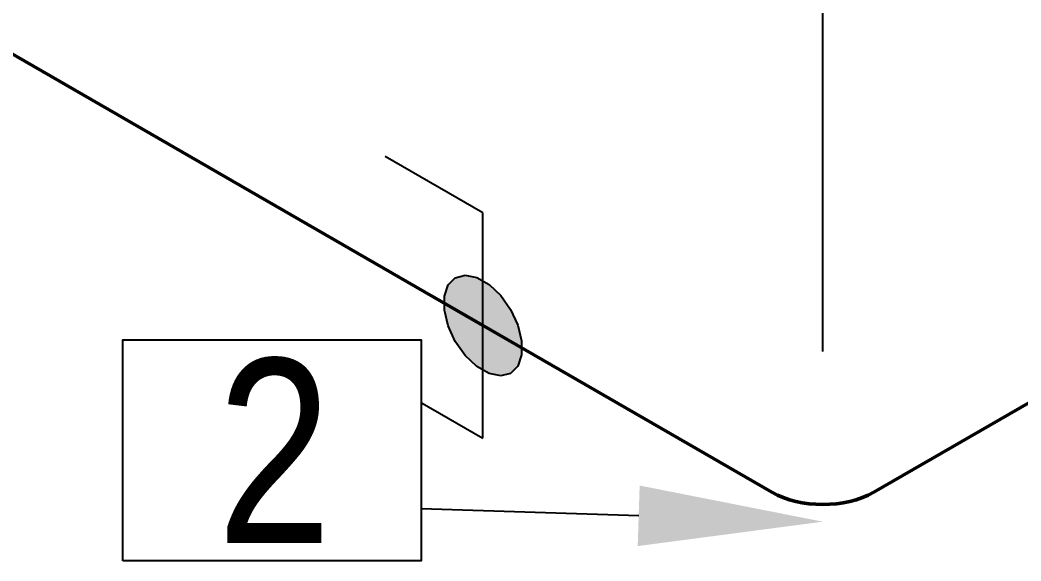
# Model space of a CAD drawing. Header units: millimetres. Extents: x 0 to 594, y 0 to 420.
# Drawn here: x 309.61 to 323.19, y 183 to 190.34 of the extents above; entities that cross this region are included whole.
import ezdxf
from ezdxf import colors
from ezdxf.entities.mleader import LeaderData, LeaderLine
from ezdxf.enums import TextEntityAlignment as Align
from ezdxf.math import Vec2, Vec3

# ---------------------------------------------------------------- set-up
doc = ezdxf.new("R2010")
doc.units = ezdxf.units.MM
doc.header["$LTSCALE"] = 0.25
for name, color, linetype in [('용접', 1, 'Continuous'), ('주석', 7, 'Continuous'), ('치수', 1, 'Continuous')]:
    doc.layers.add(name, color=color, linetype=linetype)
doc.layers.add('파이프 작은 보어', color=30, linetype='Continuous', lineweight=50)
doc.styles.add('AdskIsoAnnotation', font='arial.ttf', dxfattribs={"width": 0.8, "height": 1})
doc.styles.add('AdskIsoMetric', font='arial.ttf', dxfattribs={"width": 0.8, "height": 2.5})
doc.styles.add('AdskIsoMetric-30', font='arial.ttf', dxfattribs={"width": 0.8, "height": 2.5})
doc.styles.add('AdskIsoMetric30', font='arial.ttf', dxfattribs={"width": 0.8, "oblique": 30, "height": 2.5})
doc.styles.get("Standard").update_dxf_attribs({"font": 'arial.ttf'})
doc.dimstyles.new('AdskIsoMetric', dxfattribs={"dimtxt": 2.5, "dimasz": 2.5, "dimexe": 1, "dimexo": 2, "dimgap": 0.8, "dimtad": 1, "dimdec": 0, "dimrnd": 1, "dimzin": 0, "dimdsep": 46, "dimtxsty": 'AdskIsoMetric', "dimcen": 0, "dimclrt": 7, "dimadec": 0, "dimazin": 0, "dimtfac": 1, "dimtdec": 0, "dimtmove": 1, "dimatfit": 3, "dimfxl": 0, "dimfrac": 2, "dimtolj": 1, "dimtzin": 0, "dimarcsym": 0})

# ---------------------------------------------------------------- blocks, each defined once
blk = doc.blocks.new('*D88')
at = {"layer": 'Defpoints', "color": 0}
for p in [(238.336, 245.971), (238.336, 230.971), (320.5, 183.533)]:
    blk.add_point(p, dxfattribs=at)
at = {"layer": '치수', "color": 0, "lineweight": -2}
for p, q in [((238.336, 233.28), (238.336, 247.125)), ((318.335, 199.783), (240.501, 244.721)), ((320.5, 185.843), (320.5, 199.688))]:
    blk.add_line(p, q, dxfattribs=at)
at = {"layer": '치수', "color": 0}
for points in [[(240.709, 245.082), (240.293, 244.36), (238.336, 245.971)], [(318.543, 200.144), (318.126, 199.423), (320.5, 198.533)]]:
    blk.add_solid(points, dxfattribs=at)
at = {"layer": '치수', "color": 7, "insert": (279.418, 224.844), "char_height": 2.5, "attachment_point": 5, "rotation": 330, "style": 'AdskIsoMetric-30'}
blk.add_mtext('\\A1;4414', dxfattribs=at)
blk = doc.blocks.new('*D89')
at = {"layer": 'Defpoints', "color": 0}
for p in [(320.5, 198.533), (332.45, 190.433), (320.5, 183.533)]:
    blk.add_point(p, dxfattribs=at)
at = {"layer": '치수', "color": 0, "lineweight": -2}
for p, q in [((332.45, 192.742), (332.45, 206.587)), ((330.284, 204.183), (322.665, 199.783)), ((320.5, 185.843), (320.5, 199.688))]:
    blk.add_line(p, q, dxfattribs=at)
at = {"layer": '치수', "color": 0}
for points in [[(330.076, 204.544), (330.493, 203.822), (332.45, 205.433)], [(322.456, 200.144), (322.873, 199.423), (320.5, 198.533)]]:
    blk.add_solid(points, dxfattribs=at)
at = {"layer": '치수', "color": 7, "insert": (326.475, 204.601), "char_height": 2.5, "attachment_point": 5, "rotation": 30, "style": 'AdskIsoMetric30'}
blk.add_mtext('\\A1;5850', dxfattribs=at)
blk = doc.blocks.new('엘보우-2-Iso2DSkew90')
at = {"color": 0, "linetype": 'ByBlock', "lineweight": -2, "extrusion": (3.51442e-10, -0.816497, -0.57735)}
for p, q in [((-0.691, 0.399), (-5.303, 3.062)), ((5.303, 3.062), (0.691, 0.399))]:
    blk.add_line(p, q, dxfattribs=at)
at = {"linetype": 'ByBlock', "extrusion": (-9.92531e-17, 3.33067e-16, -1)}
blk.add_ellipse((0, 0.798), major_axis=(-0.977, 0), ratio=0.57735, start_param=3.926991, end_param=5.497787, dxfattribs=at)
blk = doc.blocks.new('SocketWeld-1-IsoRight')
blk.add_hatch(color=256).paths.add_polyline_path([(0.00553, 0.03713), (0.00575, 0.03692), (0.00596, 0.03672), (0.00617, 0.03652), (0.00639, 0.03631), (0.0066, 0.03611), (0.00682, 0.0359), (0.00703, 0.0357), (0.00725, 0.03549), (0.00746, 0.03529), (0.00768, 0.03508), (0.00789, 0.03488), (0.00811, 0.03467), (0.00832, 0.03447), (0.00854, 0.03427), (0.00875, 0.03406), (0.00897, 0.03386), (0.00918, 0.03365), (0.0094, 0.03345), (0.00961, 0.03324), (0.00982, 0.03304), (0.01004, 0.03283), (0.01025, 0.03263), (0.01047, 0.03243), (0.01068, 0.03222), (0.0109, 0.03202), (0.01111, 0.03181), (0.01133, 0.03161), (0.01154, 0.0314), (0.01176, 0.0312), (0.01197, 0.03099), (0.01219, 0.03079), (0.0124, 0.03058), (0.01262, 0.03038), (0.01283, 0.03018), (0.01305, 0.02997), (0.01326, 0.02977), (0.01347, 0.02956), (0.01369, 0.02936), (0.0139, 0.02915), (0.01412, 0.02895), (0.01433, 0.02874), (0.01455, 0.02854), (0.01476, 0.02834), (0.01498, 0.02813), (0.01519, 0.02793), (0.01541, 0.02772), (0.01562, 0.02752), (0.01584, 0.02731), (0.01605, 0.02711), (0.01605, 0.02711), (0.01623, 0.02685), (0.01642, 0.02659), (0.0166, 0.02633), (0.01678, 0.02607), (0.01696, 0.02581), (0.01715, 0.02556), (0.01733, 0.0253), (0.01751, 0.02504), (0.01769, 0.02478), (0.01788, 0.02452), (0.01806, 0.02426), (0.01824, 0.024), (0.01843, 0.02375), (0.01861, 0.02349), (0.01879, 0.02323), (0.01897, 0.02297), (0.01916, 0.02271), (0.01934, 0.02245), (0.01952, 0.02219), (0.0197, 0.02193), (0.01989, 0.02168), (0.02007, 0.02142), (0.02025, 0.02116), (0.02043, 0.0209), (0.02062, 0.02064), (0.0208, 0.02038), (0.02098, 0.02012), (0.02116, 0.01987), (0.02135, 0.01961), (0.02153, 0.01935), (0.02171, 0.01909), (0.0219, 0.01883), (0.02208, 0.01857), (0.02226, 0.01831), (0.02244, 0.01806), (0.02263, 0.0178), (0.02281, 0.01754), (0.02299, 0.01728), (0.02317, 0.01702), (0.02336, 0.01676), (0.02354, 0.0165), (0.02372, 0.01624), (0.0239, 0.01599), (0.02409, 0.01573), (0.02427, 0.01547), (0.02445, 0.01521), (0.02463, 0.01495), (0.02482, 0.01469), (0.025, 0.01443), (0.025, 0.01443), (0.02513, 0.01415), (0.02527, 0.01386), (0.0254, 0.01357), (0.02553, 0.01328), (0.02566, 0.013), (0.0258, 0.01271), (0.02593, 0.01242), (0.02606, 0.01213), (0.02619, 0.01185), (0.02633, 0.01156), (0.02646, 0.01127), (0.02659, 0.01098), (0.02672, 0.0107), (0.02686, 0.01041), (0.02699, 0.01012), (0.02712, 0.00983), (0.02726, 0.00955), (0.02739, 0.00926), (0.02752, 0.00897), (0.02765, 0.00868), (0.02779, 0.0084), (0.02792, 0.00811), (0.02805, 0.00782), (0.02818, 0.00753), (0.02832, 0.00725), (0.02845, 0.00696), (0.02858, 0.00667), (0.02872, 0.00638), (0.02885, 0.0061), (0.02898, 0.00581), (0.02911, 0.00552), (0.02925, 0.00523), (0.02938, 0.00495), (0.02951, 0.00466), (0.02964, 0.00437), (0.02978, 0.00408), (0.02991, 0.0038), (0.03004, 0.00351), (0.03017, 0.00322), (0.03031, 0.00293), (0.03044, 0.00265), (0.03057, 0.00236), (0.03071, 0.00207), (0.03084, 0.00178), (0.03097, 0.0015), (0.0311, 0.00121), (0.03124, 0.00092), (0.03137, 0.00063), (0.0315, 0.00035), (0.0315, 0.00035), (0.03157, 0.00006), (0.03164, -0.00023), (0.03171, -0.00052), (0.03178, -0.00081), (0.03185, -0.00109), (0.03192, -0.00138), (0.03199, -0.00167), (0.03206, -0.00196), (0.03213, -0.00225), (0.0322, -0.00254), (0.03227, -0.00282), (0.03234, -0.00311), (0.03241, -0.0034), (0.03248, -0.00369), (0.03255, -0.00398), (0.03262, -0.00426), (0.03269, -0.00455), (0.03276, -0.00484), (0.03283, -0.00513), (0.0329, -0.00542), (0.03297, -0.00571), (0.03304, -0.00599), (0.03311, -0.00628), (0.03318, -0.00657), (0.03325, -0.00686), (0.03332, -0.00715), (0.03339, -0.00743), (0.03346, -0.00772), (0.03352, -0.00801), (0.03359, -0.0083), (0.03366, -0.00859), (0.03373, -0.00888), (0.0338, -0.00916), (0.03387, -0.00945), (0.03394, -0.00974), (0.03401, -0.01003), (0.03408, -0.01032), (0.03415, -0.0106), (0.03422, -0.01089), (0.03429, -0.01118), (0.03436, -0.01147), (0.03443, -0.01176), (0.0345, -0.01205), (0.03457, -0.01233), (0.03464, -0.01262), (0.03471, -0.01291), (0.03478, -0.0132), (0.03485, -0.01349), (0.03492, -0.01377), (0.03492, -0.01377), (0.03492, -0.01404), (0.03492, -0.0143), (0.03492, -0.01456), (0.03492, -0.01482), (0.03492, -0.01508), (0.03492, -0.01534), (0.03492, -0.0156), (0.03492, -0.01586), (0.03492, -0.01612), (0.03492, -0.01638), (0.03492, -0.01664), (0.03492, -0.0169), (0.03492, -0.01716), (0.03492, -0.01742), (0.03492, -0.01768), (0.03492, -0.01795), (0.03492, -0.01821), (0.03492, -0.01847), (0.03492, -0.01873), (0.03492, -0.01899), (0.03492, -0.01925), (0.03492, -0.01951), (0.03492, -0.01977), (0.03492, -0.02003), (0.03492, -0.02029), (0.03492, -0.02055), (0.03492, -0.02081), (0.03492, -0.02107), (0.03492, -0.02133), (0.03492, -0.02159), (0.03492, -0.02186), (0.03492, -0.02212), (0.03492, -0.02238), (0.03492, -0.02264), (0.03492, -0.0229), (0.03492, -0.02316), (0.03492, -0.02342), (0.03492, -0.02368), (0.03492, -0.02394), (0.03492, -0.0242), (0.03492, -0.02446), (0.03492, -0.02472), (0.03492, -0.02498), (0.03492, -0.02524), (0.03492, -0.0255), (0.03492, -0.02577), (0.03492, -0.02603), (0.03492, -0.02629), (0.03492, -0.02655), (0.03492, -0.02655), (0.03485, -0.02676), (0.03478, -0.02696), (0.03471, -0.02717), (0.03464, -0.02738), (0.03457, -0.02759), (0.0345, -0.02779), (0.03443, -0.028), (0.03436, -0.02821), (0.03429, -0.02842), (0.03422, -0.02862), (0.03415, -0.02883), (0.03408, -0.02904), (0.03401, -0.02925), (0.03394, -0.02945), (0.03387, -0.02966), (0.0338, -0.02987), (0.03373, -0.03008), (0.03366, -0.03028), (0.03359, -0.03049), (0.03352, -0.0307), (0.03346, -0.03091), (0.03339, -0.03112), (0.03332, -0.03132), (0.03325, -0.03153), (0.03318, -0.03174), (0.03311, -0.03195), (0.03304, -0.03215), (0.03297, -0.03236), (0.0329, -0.03257), (0.03283, -0.03278), (0.03276, -0.03298), (0.03269, -0.03319), (0.03262, -0.0334), (0.03255, -0.03361), (0.03248, -0.03381), (0.03241, -0.03402), (0.03234, -0.03423), (0.03227, -0.03444), (0.0322, -0.03465), (0.03213, -0.03485), (0.03206, -0.03506), (0.03199, -0.03527), (0.03192, -0.03548), (0.03185, -0.03568), (0.03178, -0.03589), (0.03171, -0.0361), (0.03164, -0.03631), (0.03157, -0.03651), (0.0315, -0.03672), (0.0315, -0.03672), (0.03137, -0.03686), (0.03124, -0.03699), (0.0311, -0.03712), (0.03097, -0.03726), (0.03084, -0.03739), (0.03071, -0.03753), (0.03057, -0.03766), (0.03044, -0.0378), (0.03031, -0.03793), (0.03017, -0.03806), (0.03004, -0.0382), (0.02991, -0.03833), (0.02978, -0.03847), (0.02964, -0.0386), (0.02951, -0.03874), (0.02938, -0.03887), (0.02925, -0.039), (0.02911, -0.03914), (0.02898, -0.03927), (0.02885, -0.03941), (0.02872, -0.03954), (0.02858, -0.03968), (0.02845, -0.03981), (0.02832, -0.03994), (0.02818, -0.04008), (0.02805, -0.04021), (0.02792, -0.04035), (0.02779, -0.04048), (0.02765, -0.04062), (0.02752, -0.04075), (0.02739, -0.04088), (0.02726, -0.04102), (0.02712, -0.04115), (0.02699, -0.04129), (0.02686, -0.04142), (0.02672, -0.04156), (0.02659, -0.04169), (0.02646, -0.04182), (0.02633, -0.04196), (0.02619, -0.04209), (0.02606, -0.04223), (0.02593, -0.04236), (0.0258, -0.0425), (0.02566, -0.04263), (0.02553, -0.04276), (0.0254, -0.0429), (0.02527, -0.04303), (0.02513, -0.04317), (0.025, -0.0433), (0.025, -0.0433), (0.02482, -0.04335), (0.02463, -0.0434), (0.02445, -0.04344), (0.02427, -0.04349), (0.02409, -0.04354), (0.0239, -0.04359), (0.02372, -0.04364), (0.02354, -0.04368), (0.02336, -0.04373), (0.02317, -0.04378), (0.02299, -0.04383), (0.02281, -0.04387), (0.02263, -0.04392), (0.02244, -0.04397), (0.02226, -0.04402), (0.02208, -0.04407), (0.0219, -0.04411), (0.02171, -0.04416), (0.02153, -0.04421), (0.02135, -0.04426), (0.02116, -0.0443), (0.02098, -0.04435), (0.0208, -0.0444), (0.02062, -0.04445), (0.02043, -0.0445), (0.02025, -0.04454), (0.02007, -0.04459), (0.01989, -0.04464), (0.0197, -0.04469), (0.01952, -0.04473), (0.01934, -0.04478), (0.01916, -0.04483), (0.01897, -0.04488), (0.01879, -0.04493), (0.01861, -0.04497), (0.01843, -0.04502), (0.01824, -0.04507), (0.01806, -0.04512), (0.01788, -0.04516), (0.01769, -0.04521), (0.01751, -0.04526), (0.01733, -0.04531), (0.01715, -0.04536), (0.01696, -0.0454), (0.01678, -0.04545), (0.0166, -0.0455), (0.01642, -0.04555), (0.01623, -0.04559), (0.01605, -0.04564), (0.01605, -0.04564), (0.01584, -0.0456), (0.01562, -0.04556), (0.01541, -0.04551), (0.01519, -0.04547), (0.01498, -0.04543), (0.01476, -0.04538), (0.01455, -0.04534), (0.01433, -0.04529), (0.01412, -0.04525), (0.0139, -0.04521), (0.01369, -0.04516), (0.01347, -0.04512), (0.01326, -0.04508), (0.01305, -0.04503), (0.01283, -0.04499), (0.01262, -0.04495), (0.0124, -0.0449), (0.01219, -0.04486), (0.01197, -0.04482), (0.01176, -0.04477), (0.01154, -0.04473), (0.01133, -0.04469), (0.01111, -0.04464), (0.0109, -0.0446), (0.01068, -0.04456), (0.01047, -0.04451), (0.01025, -0.04447), (0.01004, -0.04443), (0.00982, -0.04438), (0.00961, -0.04434), (0.0094, -0.0443), (0.00918, -0.04425), (0.00897, -0.04421), (0.00875, -0.04417), (0.00854, -0.04412), (0.00832, -0.04408), (0.00811, -0.04404), (0.00789, -0.04399), (0.00768, -0.04395), (0.00746, -0.04391), (0.00725, -0.04386), (0.00703, -0.04382), (0.00682, -0.04378), (0.0066, -0.04373), (0.00639, -0.04369), (0.00617, -0.04365), (0.00596, -0.0436), (0.00575, -0.04356), (0.00553, -0.04352), (0.00553, -0.04352), (0.00531, -0.04339), (0.00508, -0.04325), (0.00485, -0.04312), (0.00463, -0.04299), (0.0044, -0.04286), (0.00418, -0.04273), (0.00395, -0.0426), (0.00372, -0.04247), (0.0035, -0.04234), (0.00327, -0.04221), (0.00305, -0.04208), (0.00282, -0.04195), (0.0026, -0.04182), (0.00237, -0.04169), (0.00214, -0.04156), (0.00192, -0.04143), (0.00169, -0.0413), (0.00147, -0.04117), (0.00124, -0.04104), (0.00102, -0.04091), (0.00079, -0.04078), (0.00056, -0.04065), (0.00034, -0.04052), (0.00011, -0.04039), (-0.00011, -0.04026), (-0.00034, -0.04013), (-0.00056, -0.04), (-0.00079, -0.03987), (-0.00102, -0.03974), (-0.00124, -0.03961), (-0.00147, -0.03948), (-0.00169, -0.03934), (-0.00192, -0.03921), (-0.00214, -0.03908), (-0.00237, -0.03895), (-0.0026, -0.03882), (-0.00282, -0.03869), (-0.00305, -0.03856), (-0.00327, -0.03843), (-0.0035, -0.0383), (-0.00372, -0.03817), (-0.00395, -0.03804), (-0.00418, -0.03791), (-0.0044, -0.03778), (-0.00463, -0.03765), (-0.00485, -0.03752), (-0.00508, -0.03739), (-0.00531, -0.03726), (-0.00553, -0.03713), (-0.00553, -0.03713), (-0.00575, -0.03692), (-0.00596, -0.03672), (-0.00617, -0.03652), (-0.00639, -0.03631), (-0.0066, -0.03611), (-0.00682, -0.0359), (-0.00703, -0.0357), (-0.00725, -0.03549), (-0.00746, -0.03529), (-0.00768, -0.03508), (-0.00789, -0.03488), (-0.00811, -0.03467), (-0.00832, -0.03447), (-0.00854, -0.03427), (-0.00875, -0.03406), (-0.00897, -0.03386), (-0.00918, -0.03365), (-0.0094, -0.03345), (-0.00961, -0.03324), (-0.00982, -0.03304), (-0.01004, -0.03283), (-0.01025, -0.03263), (-0.01047, -0.03243), (-0.01068, -0.03222), (-0.0109, -0.03202), (-0.01111, -0.03181), (-0.01133, -0.03161), (-0.01154, -0.0314), (-0.01176, -0.0312), (-0.01197, -0.03099), (-0.01219, -0.03079), (-0.0124, -0.03058), (-0.01262, -0.03038), (-0.01283, -0.03018), (-0.01305, -0.02997), (-0.01326, -0.02977), (-0.01347, -0.02956), (-0.01369, -0.02936), (-0.0139, -0.02915), (-0.01412, -0.02895), (-0.01433, -0.02874), (-0.01455, -0.02854), (-0.01476, -0.02834), (-0.01498, -0.02813), (-0.01519, -0.02793), (-0.01541, -0.02772), (-0.01562, -0.02752), (-0.01584, -0.02731), (-0.01605, -0.02711), (-0.01605, -0.02711), (-0.01623, -0.02685), (-0.01642, -0.02659), (-0.0166, -0.02633), (-0.01678, -0.02607), (-0.01696, -0.02581), (-0.01715, -0.02556), (-0.01733, -0.0253), (-0.01751, -0.02504), (-0.01769, -0.02478), (-0.01788, -0.02452), (-0.01806, -0.02426), (-0.01824, -0.024), (-0.01843, -0.02375), (-0.01861, -0.02349), (-0.01879, -0.02323), (-0.01897, -0.02297), (-0.01916, -0.02271), (-0.01934, -0.02245), (-0.01952, -0.02219), (-0.0197, -0.02193), (-0.01989, -0.02168), (-0.02007, -0.02142), (-0.02025, -0.02116), (-0.02043, -0.0209), (-0.02062, -0.02064), (-0.0208, -0.02038), (-0.02098, -0.02012), (-0.02116, -0.01987), (-0.02135, -0.01961), (-0.02153, -0.01935), (-0.02171, -0.01909), (-0.0219, -0.01883), (-0.02208, -0.01857), (-0.02226, -0.01831), (-0.02244, -0.01806), (-0.02263, -0.0178), (-0.02281, -0.01754), (-0.02299, -0.01728), (-0.02317, -0.01702), (-0.02336, -0.01676), (-0.02354, -0.0165), (-0.02372, -0.01624), (-0.0239, -0.01599), (-0.02409, -0.01573), (-0.02427, -0.01547), (-0.02445, -0.01521), (-0.02463, -0.01495), (-0.02482, -0.01469), (-0.025, -0.01443), (-0.025, -0.01443), (-0.02513, -0.01415), (-0.02527, -0.01386), (-0.0254, -0.01357), (-0.02553, -0.01328), (-0.02566, -0.013), (-0.0258, -0.01271), (-0.02593, -0.01242), (-0.02606, -0.01213), (-0.02619, -0.01185), (-0.02633, -0.01156), (-0.02646, -0.01127), (-0.02659, -0.01098), (-0.02672, -0.0107), (-0.02686, -0.01041), (-0.02699, -0.01012), (-0.02712, -0.00983), (-0.02726, -0.00955), (-0.02739, -0.00926), (-0.02752, -0.00897), (-0.02765, -0.00868), (-0.02779, -0.0084), (-0.02792, -0.00811), (-0.02805, -0.00782), (-0.02818, -0.00753), (-0.02832, -0.00725), (-0.02845, -0.00696), (-0.02858, -0.00667), (-0.02872, -0.00638), (-0.02885, -0.0061), (-0.02898, -0.00581), (-0.02911, -0.00552), (-0.02925, -0.00523), (-0.02938, -0.00495), (-0.02951, -0.00466), (-0.02964, -0.00437), (-0.02978, -0.00408), (-0.02991, -0.0038), (-0.03004, -0.00351), (-0.03017, -0.00322), (-0.03031, -0.00293), (-0.03044, -0.00265), (-0.03057, -0.00236), (-0.03071, -0.00207), (-0.03084, -0.00178), (-0.03097, -0.0015), (-0.0311, -0.00121), (-0.03124, -0.00092), (-0.03137, -0.00063), (-0.0315, -0.00035), (-0.0315, -0.00035), (-0.03157, -0.00006), (-0.03164, 0.00023), (-0.03171, 0.00052), (-0.03178, 0.00081), (-0.03185, 0.00109), (-0.03192, 0.00138), (-0.03199, 0.00167), (-0.03206, 0.00196), (-0.03213, 0.00225), (-0.0322, 0.00254), (-0.03227, 0.00282), (-0.03234, 0.00311), (-0.03241, 0.0034), (-0.03248, 0.00369), (-0.03255, 0.00398), (-0.03262, 0.00426), (-0.03269, 0.00455), (-0.03276, 0.00484), (-0.03283, 0.00513), (-0.0329, 0.00542), (-0.03297, 0.00571), (-0.03304, 0.00599), (-0.03311, 0.00628), (-0.03318, 0.00657), (-0.03325, 0.00686), (-0.03332, 0.00715), (-0.03339, 0.00743), (-0.03346, 0.00772), (-0.03352, 0.00801), (-0.03359, 0.0083), (-0.03366, 0.00859), (-0.03373, 0.00888), (-0.0338, 0.00916), (-0.03387, 0.00945), (-0.03394, 0.00974), (-0.03401, 0.01003), (-0.03408, 0.01032), (-0.03415, 0.0106), (-0.03422, 0.01089), (-0.03429, 0.01118), (-0.03436, 0.01147), (-0.03443, 0.01176), (-0.0345, 0.01205), (-0.03457, 0.01233), (-0.03464, 0.01262), (-0.03471, 0.01291), (-0.03478, 0.0132), (-0.03485, 0.01349), (-0.03492, 0.01377), (-0.03492, 0.01377), (-0.03492, 0.01404), (-0.03492, 0.0143), (-0.03492, 0.01456), (-0.03492, 0.01482), (-0.03492, 0.01508), (-0.03492, 0.01534), (-0.03492, 0.0156), (-0.03492, 0.01586), (-0.03492, 0.01612), (-0.03492, 0.01638), (-0.03492, 0.01664), (-0.03492, 0.0169), (-0.03492, 0.01716), (-0.03492, 0.01742), (-0.03492, 0.01768), (-0.03492, 0.01795), (-0.03492, 0.01821), (-0.03492, 0.01847), (-0.03492, 0.01873), (-0.03492, 0.01899), (-0.03492, 0.01925), (-0.03492, 0.01951), (-0.03492, 0.01977), (-0.03492, 0.02003), (-0.03492, 0.02029), (-0.03492, 0.02055), (-0.03492, 0.02081), (-0.03492, 0.02107), (-0.03492, 0.02133), (-0.03492, 0.02159), (-0.03492, 0.02186), (-0.03492, 0.02212), (-0.03492, 0.02238), (-0.03492, 0.02264), (-0.03492, 0.0229), (-0.03492, 0.02316), (-0.03492, 0.02342), (-0.03492, 0.02368), (-0.03492, 0.02394), (-0.03492, 0.0242), (-0.03492, 0.02446), (-0.03492, 0.02472), (-0.03492, 0.02498), (-0.03492, 0.02524), (-0.03492, 0.0255), (-0.03492, 0.02577), (-0.03492, 0.02603), (-0.03492, 0.02629), (-0.03492, 0.02655), (-0.03492, 0.02655), (-0.03485, 0.02676), (-0.03478, 0.02696), (-0.03471, 0.02717), (-0.03464, 0.02738), (-0.03457, 0.02759), (-0.0345, 0.02779), (-0.03443, 0.028), (-0.03436, 0.02821), (-0.03429, 0.02842), (-0.03422, 0.02862), (-0.03415, 0.02883), (-0.03408, 0.02904), (-0.03401, 0.02925), (-0.03394, 0.02945), (-0.03387, 0.02966), (-0.0338, 0.02987), (-0.03373, 0.03008), (-0.03366, 0.03028), (-0.03359, 0.03049), (-0.03352, 0.0307), (-0.03346, 0.03091), (-0.03339, 0.03112), (-0.03332, 0.03132), (-0.03325, 0.03153), (-0.03318, 0.03174), (-0.03311, 0.03195), (-0.03304, 0.03215), (-0.03297, 0.03236), (-0.0329, 0.03257), (-0.03283, 0.03278), (-0.03276, 0.03298), (-0.03269, 0.03319), (-0.03262, 0.0334), (-0.03255, 0.03361), (-0.03248, 0.03381), (-0.03241, 0.03402), (-0.03234, 0.03423), (-0.03227, 0.03444), (-0.0322, 0.03465), (-0.03213, 0.03485), (-0.03206, 0.03506), (-0.03199, 0.03527), (-0.03192, 0.03548), (-0.03185, 0.03568), (-0.03178, 0.03589), (-0.03171, 0.0361), (-0.03164, 0.03631), (-0.03157, 0.03651), (-0.0315, 0.03672), (-0.0315, 0.03672), (-0.03137, 0.03686), (-0.03124, 0.03699), (-0.0311, 0.03712), (-0.03097, 0.03726), (-0.03084, 0.03739), (-0.03071, 0.03753), (-0.03057, 0.03766), (-0.03044, 0.0378), (-0.03031, 0.03793), (-0.03017, 0.03806), (-0.03004, 0.0382), (-0.02991, 0.03833), (-0.02978, 0.03847), (-0.02964, 0.0386), (-0.02951, 0.03874), (-0.02938, 0.03887), (-0.02925, 0.039), (-0.02911, 0.03914), (-0.02898, 0.03927), (-0.02885, 0.03941), (-0.02872, 0.03954), (-0.02858, 0.03968), (-0.02845, 0.03981), (-0.02832, 0.03994), (-0.02818, 0.04008), (-0.02805, 0.04021), (-0.02792, 0.04035), (-0.02779, 0.04048), (-0.02765, 0.04062), (-0.02752, 0.04075), (-0.02739, 0.04088), (-0.02726, 0.04102), (-0.02712, 0.04115), (-0.02699, 0.04129), (-0.02686, 0.04142), (-0.02672, 0.04156), (-0.02659, 0.04169), (-0.02646, 0.04182), (-0.02633, 0.04196), (-0.02619, 0.04209), (-0.02606, 0.04223), (-0.02593, 0.04236), (-0.0258, 0.0425), (-0.02566, 0.04263), (-0.02553, 0.04276), (-0.0254, 0.0429), (-0.02527, 0.04303), (-0.02513, 0.04317), (-0.025, 0.0433), (-0.025, 0.0433), (-0.02482, 0.04335), (-0.02463, 0.0434), (-0.02445, 0.04344), (-0.02427, 0.04349), (-0.02409, 0.04354), (-0.0239, 0.04359), (-0.02372, 0.04364), (-0.02354, 0.04368), (-0.02336, 0.04373), (-0.02317, 0.04378), (-0.02299, 0.04383), (-0.02281, 0.04387), (-0.02263, 0.04392), (-0.02244, 0.04397), (-0.02226, 0.04402), (-0.02208, 0.04407), (-0.0219, 0.04411), (-0.02171, 0.04416), (-0.02153, 0.04421), (-0.02135, 0.04426), (-0.02116, 0.0443), (-0.02098, 0.04435), (-0.0208, 0.0444), (-0.02062, 0.04445), (-0.02043, 0.0445), (-0.02025, 0.04454), (-0.02007, 0.04459), (-0.01989, 0.04464), (-0.0197, 0.04469), (-0.01952, 0.04473), (-0.01934, 0.04478), (-0.01916, 0.04483), (-0.01897, 0.04488), (-0.01879, 0.04493), (-0.01861, 0.04497), (-0.01843, 0.04502), (-0.01824, 0.04507), (-0.01806, 0.04512), (-0.01788, 0.04516), (-0.01769, 0.04521), (-0.01751, 0.04526), (-0.01733, 0.04531), (-0.01715, 0.04536), (-0.01696, 0.0454), (-0.01678, 0.04545), (-0.0166, 0.0455), (-0.01642, 0.04555), (-0.01623, 0.04559), (-0.01605, 0.04564), (-0.01605, 0.04564), (-0.01584, 0.0456), (-0.01562, 0.04556), (-0.01541, 0.04551), (-0.01519, 0.04547), (-0.01498, 0.04543), (-0.01476, 0.04538), (-0.01455, 0.04534), (-0.01433, 0.04529), (-0.01412, 0.04525), (-0.0139, 0.04521), (-0.01369, 0.04516), (-0.01347, 0.04512), (-0.01326, 0.04508), (-0.01305, 0.04503), (-0.01283, 0.04499), (-0.01262, 0.04495), (-0.0124, 0.0449), (-0.01219, 0.04486), (-0.01197, 0.04482), (-0.01176, 0.04477), (-0.01154, 0.04473), (-0.01133, 0.04469), (-0.01111, 0.04464), (-0.0109, 0.0446), (-0.01068, 0.04456), (-0.01047, 0.04451), (-0.01025, 0.04447), (-0.01004, 0.04443), (-0.00982, 0.04438), (-0.00961, 0.04434), (-0.0094, 0.0443), (-0.00918, 0.04425), (-0.00897, 0.04421), (-0.00875, 0.04417), (-0.00854, 0.04412), (-0.00832, 0.04408), (-0.00811, 0.04404), (-0.00789, 0.04399), (-0.00768, 0.04395), (-0.00746, 0.04391), (-0.00725, 0.04386), (-0.00703, 0.04382), (-0.00682, 0.04378), (-0.0066, 0.04373), (-0.00639, 0.04369), (-0.00617, 0.04365), (-0.00596, 0.0436), (-0.00575, 0.04356), (-0.00553, 0.04352), (-0.00553, 0.04352), (-0.00531, 0.04339), (-0.00508, 0.04325), (-0.00485, 0.04312), (-0.00463, 0.04299), (-0.0044, 0.04286), (-0.00418, 0.04273), (-0.00395, 0.0426), (-0.00372, 0.04247), (-0.0035, 0.04234), (-0.00327, 0.04221), (-0.00305, 0.04208), (-0.00282, 0.04195), (-0.0026, 0.04182), (-0.00237, 0.04169), (-0.00214, 0.04156), (-0.00192, 0.04143), (-0.00169, 0.0413), (-0.00147, 0.04117), (-0.00124, 0.04104), (-0.00102, 0.04091), (-0.00079, 0.04078), (-0.00056, 0.04065), (-0.00034, 0.04052), (-0.00011, 0.04039), (0.00011, 0.04026), (0.00034, 0.04013), (0.00056, 0.04), (0.00079, 0.03987), (0.00102, 0.03974), (0.00124, 0.03961), (0.00147, 0.03948), (0.00169, 0.03934), (0.00192, 0.03921), (0.00214, 0.03908), (0.00237, 0.03895), (0.0026, 0.03882), (0.00282, 0.03869), (0.00305, 0.03856), (0.00327, 0.03843), (0.0035, 0.0383), (0.00372, 0.03817), (0.00395, 0.03804), (0.00418, 0.03791), (0.0044, 0.03778), (0.00463, 0.03765), (0.00485, 0.03752), (0.00508, 0.03739), (0.00531, 0.03726)], flags=0)
at = {"color": 0, "linetype": 'ByBlock', "lineweight": -2, "extrusion": (0.707107, 0.408248, -0.57735)}
for p, q in [((0, 0.10206), (-0.08839, 0.15309)), ((0, -0.10206), (0, 0.10206)), ((-0.025, 0.0433), (-0.01605, 0.04564)), ((-0.01605, 0.04564), (-0.00553, 0.04352)), ((-0.03492, 0.02655), (-0.0315, 0.03672)), ((-0.0315, 0.03672), (-0.025, 0.0433)), ((-0.00553, 0.04352), (0.00553, 0.03713)), ((0.00553, 0.03713), (0.01605, 0.02711)), ((-0.03492, 0.01377), (-0.03492, 0.02655)), ((0.01605, 0.02711), (0.025, 0.01443)), ((-0.0315, -0.00035), (-0.03492, 0.01377)), ((0.025, 0.01443), (0.0315, 0.00035)), ((0.0315, 0.00035), (0.03492, -0.01377)), ((-0.025, -0.01443), (-0.0315, -0.00035)), ((-0.01605, -0.02711), (-0.025, -0.01443)), ((0.03492, -0.01377), (0.03492, -0.02655)), ((-0.00553, -0.03713), (-0.01605, -0.02711)), ((0.03492, -0.02655), (0.0315, -0.03672)), ((0.00553, -0.04352), (-0.00553, -0.03713)), ((0.01605, -0.04564), (0.00553, -0.04352)), ((0.025, -0.0433), (0.01605, -0.04564)), ((0.0315, -0.03672), (0.025, -0.0433)), ((-0.08839, -0.05103), (0, -0.10206))]:
    blk.add_line(p, q, dxfattribs=at)
blk = doc.blocks.new('AnnoRect')
at = {"color": 0, "linetype": 'ByBlock', "lineweight": -2}
blk.add_wipeout([(-0.8095, -0.6), (-0.8095, 0.6), (0.8095, 0.6), (0.8095, -0.6)], dxfattribs=at)
blk.add_lwpolyline([(-0.8095, -0.6), (-0.8095, 0.6), (0.8095, 0.6), (0.8095, -0.6)], close=True, dxfattribs=at)
at = {"color": 0, "linetype": 'ByBlock', "lineweight": -2, "style": 'AdskIsoAnnotation', "width": 0.8}
blk.add_attdef('XX', text='', height=1, dxfattribs=at).set_placement((0, 0), align=Align.MIDDLE_CENTER)

msp = doc.modelspace()

# ---------------------------------------------------------------- linework, layer by layer
at = {"layer": '파이프 작은 보어'}
msp.add_lwpolyline([(315.8875, 186.1964), (242.9482, 228.3079)], dxfattribs=at)

# ---------------------------------------------------------------- block references
at = {"layer": '용접', "xscale": 15, "yscale": 15, "zscale": 15, "rotation": 2.691578749108877e-09}
msp.add_blockref('SocketWeld-1-IsoRight', (315.8875, 186.1964), dxfattribs=at)
at = {"layer": '파이프 작은 보어'}
msp.add_blockref('엘보우-2-Iso2DSkew90', (320.4997, 183.5335), dxfattribs=at)

# ---------------------------------------------------------------- dimensions: what is measured, and where the dimension line sits
at = {"layer": '치수'}
for base, p1, p2, angle, text, override, picture, middle in [((238.3359, 245.9708), (320.4997, 183.5335), (238.3359, 230.9708), 150, '4414', {"dimtad": 0, "dimlfac": 46.520152, "dimtxsty": 'AdskIsoMetric-30', "dimse1": 0, "dimse2": 0, "dimsd1": 0, "dimsd2": 0, "dimtmove": 1}, '*D88', (279.4178, 224.8444)), ((320.4997, 198.5335), (332.4496, 190.4327), (320.4997, 183.5335), 210, '5850', {"dimtad": 0, "dimlfac": 423.987424, "dimtxsty": 'AdskIsoMetric30', "dimse1": 0, "dimse2": 0, "dimsd1": 0, "dimsd2": 0, "dimtmove": 1}, '*D89', (326.4746, 204.601))]:
    dim = msp.add_linear_dim(base=base, p1=p1, p2=p2, angle=angle, text=text, dimstyle='AdskIsoMetric', override=override, dxfattribs=at)
    dim.commit()
    dim.dimension.update_dxf_attribs({"geometry": picture, "text_midpoint": middle, "dimtype": 160})

# ---------------------------------------------------------------- leaders
at = {"layer": '주석'}
ml = msp.add_multileader_mtext('Standard', dxfattribs=at)
ml.set_content('')
ml.set_leader_properties()
ml.build(insert=Vec2(0, 0))
ml.multileader.update_dxf_attribs({"dogleg_length": 0, "arrow_head_size": 2.5})
ctx = ml.context
ctx.base_point, ctx.arrow_head_size = Vec3(315.0476, 183.7075), 2.5
notes = []
notes.append((ctx, [(0, (1, 1, 0), (315.0476, 183.7075), (-1, 0), 0, [(0, [(320.4997, 183.5335)], 0, [])])]))
ctx.mtext, ml.multileader.dxf.content_type = None, 0
for ctx, leaders in notes:
    for number, flags, end, landing, length, lines in leaders:
        leader = LeaderData()
        leader.index, (leader.has_last_leader_line, leader.has_dogleg_vector, leader.attachment_direction) = number, flags
        leader.last_leader_point, leader.dogleg_vector, leader.dogleg_length = Vec3(end), Vec3(landing), length
        for number, points, colour, breaks in lines:
            line = LeaderLine()
            line.index, line.vertices, line.color, line.breaks = number, Vec3.list(points), colors.encode_raw_color(colour), breaks
            leader.lines.append(line)
        ctx.leaders.append(leader)

# ---------------------------------------------------------------- next in the draw order: block references
ref = msp.add_blockref('AnnoRect', (313.0238, 184.5), dxfattribs=dict(at, xscale=2.5, yscale=2.5, zscale=2.5))
ref.add_attrib('XX_001', '2', (312.2796, 183.2449), dxfattribs={"layer": '0', "color": 0, "linetype": 'ByBlock', "lineweight": -2, "height": 2.5, "style": 'AdskIsoAnnotation', "width": 0.8})

doc.saveas('drawing.dxf')
